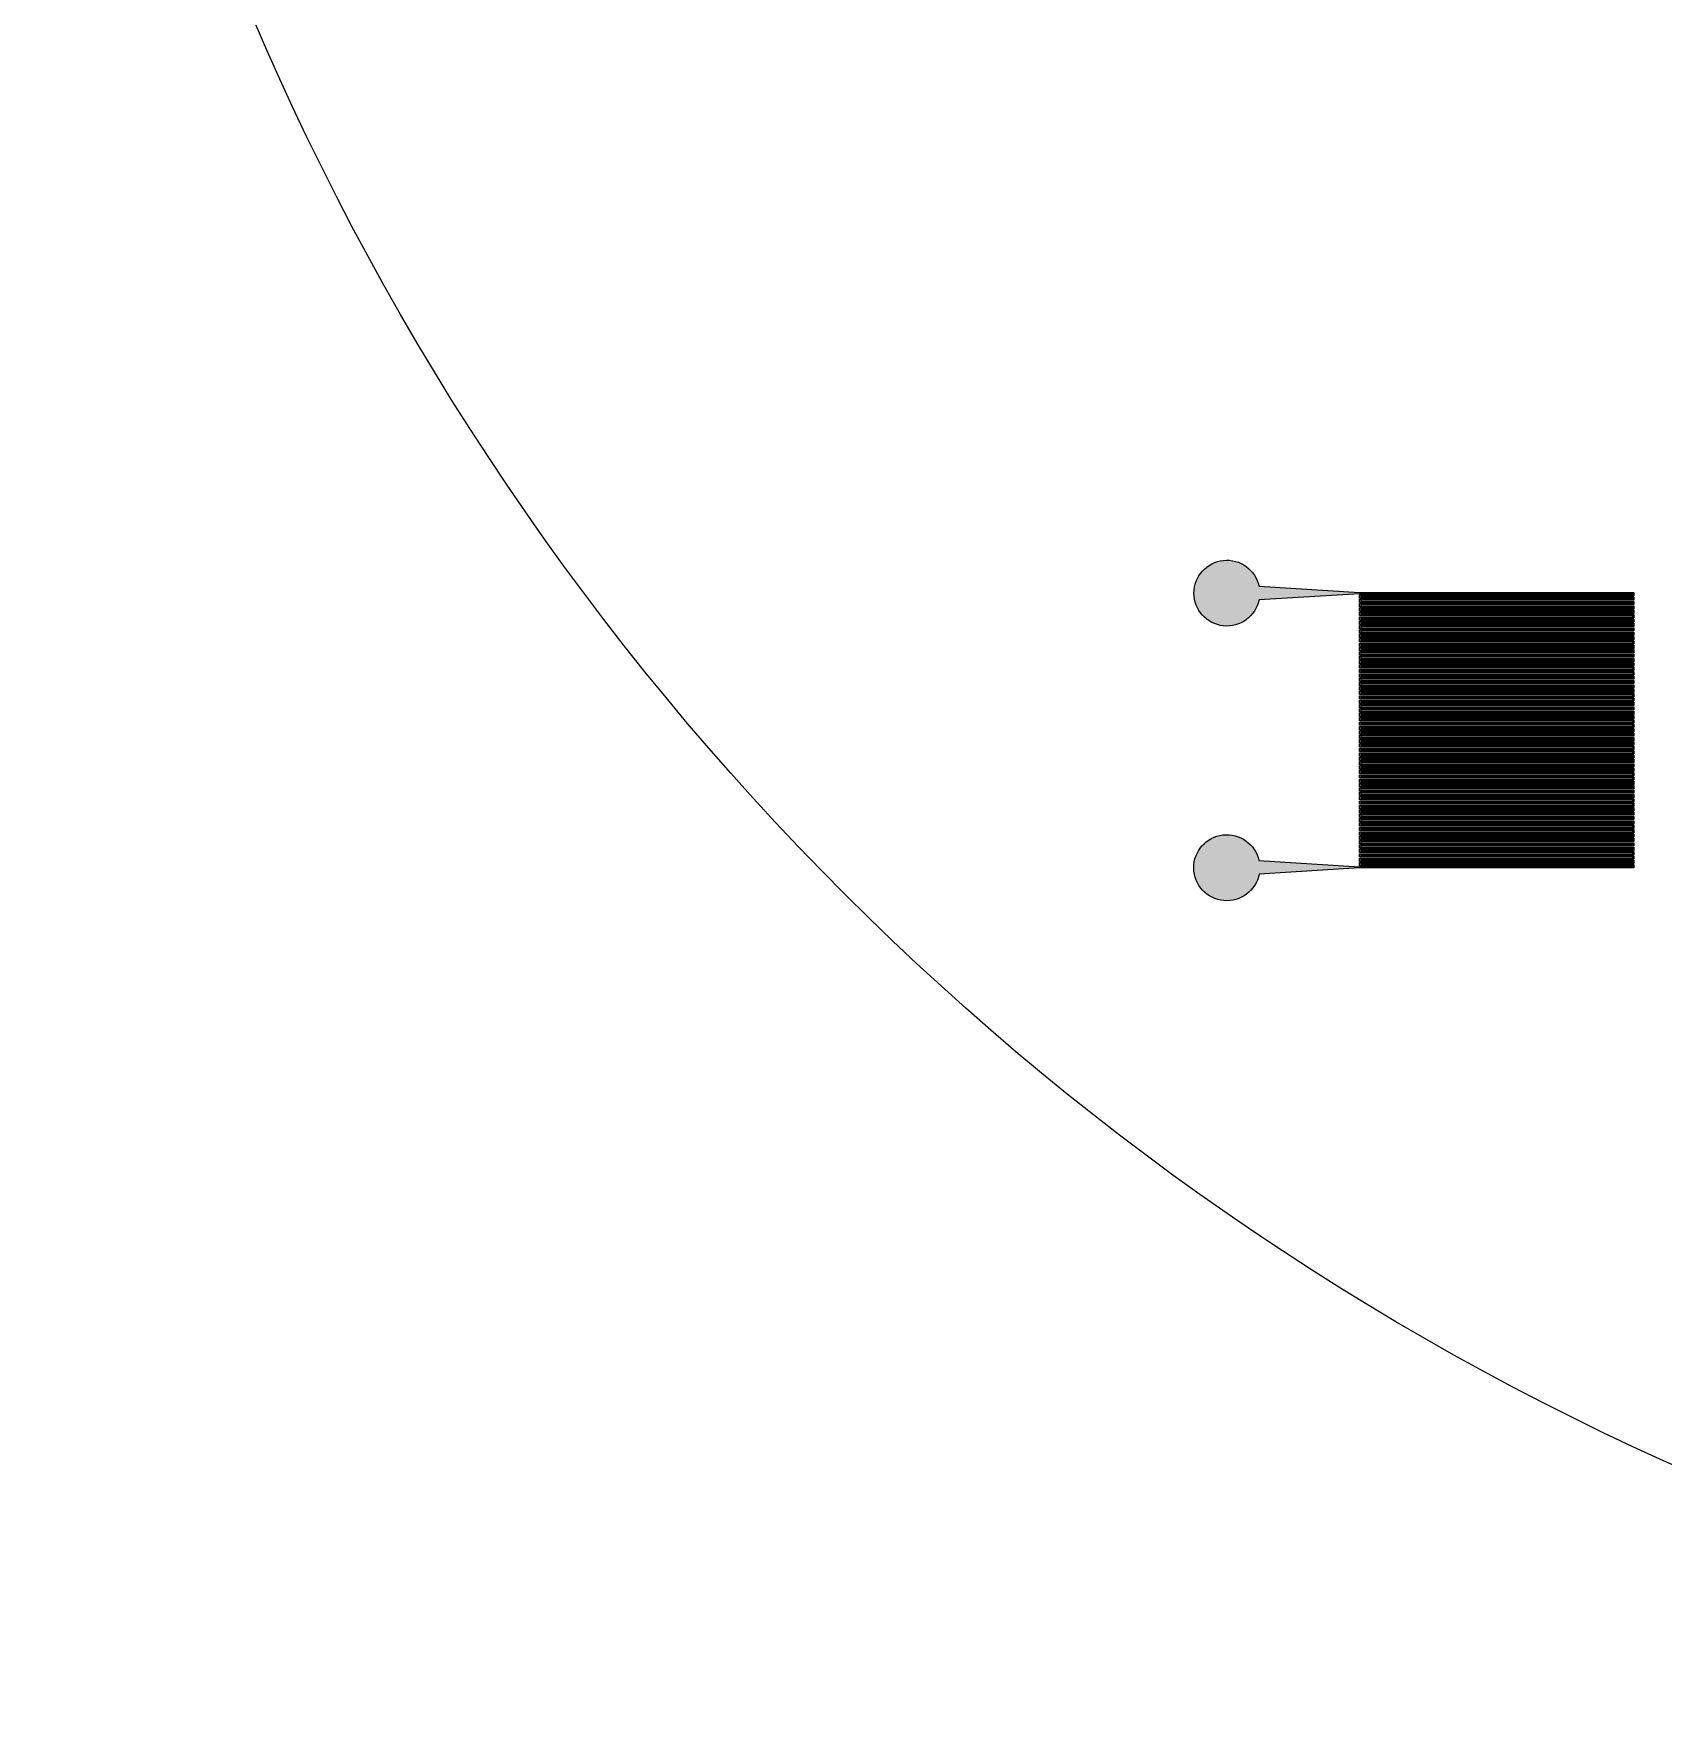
# Model space of a CAD drawing. Header units: millimetres. Extents: x 2668 to 2894, y 1564 to 1665.
# Drawn here: x 2668.15 to 2697.87, y 1563.73 to 1594.21 of the extents above; entities that cross this region are included whole.
import ezdxf

# ---------------------------------------------------------------- set-up
doc = ezdxf.new("R2010")
doc.units = ezdxf.units.MM

msp = doc.modelspace()

# ---------------------------------------------------------------- hatches: boundary and pattern name
h = msp.add_hatch(color=0)
h.dxf.hatch_style = 1
h.paths.add_polyline_path([(2697.326, 1584.017), (2692.346, 1584.017), (2692.326, 1584.017), (2690.492, 1584.132, 9.494713), (2690.492, 1583.882), (2692.326, 1583.997), (2697.306, 1583.997), (2697.306, 1583.977), (2692.326, 1583.977), (2692.326, 1583.917), (2697.306, 1583.917), (2697.306, 1583.897), (2692.326, 1583.897), (2692.326, 1583.837), (2697.306, 1583.837), (2697.306, 1583.817), (2692.326, 1583.817), (2692.326, 1583.757), (2697.306, 1583.757), (2697.306, 1583.737), (2692.326, 1583.737), (2692.326, 1583.677), (2697.306, 1583.677), (2697.306, 1583.657), (2692.326, 1583.657), (2692.326, 1583.597), (2697.306, 1583.597), (2697.306, 1583.577), (2692.326, 1583.577), (2692.326, 1583.517), (2697.306, 1583.517), (2697.306, 1583.497), (2692.326, 1583.497), (2692.326, 1583.437), (2697.306, 1583.437), (2697.306, 1583.417), (2692.326, 1583.417), (2692.326, 1583.357), (2697.306, 1583.357), (2697.306, 1583.337), (2692.326, 1583.337), (2692.326, 1583.277), (2697.306, 1583.277), (2697.306, 1583.257), (2692.326, 1583.257), (2692.326, 1583.197), (2697.306, 1583.197), (2697.306, 1583.177), (2692.326, 1583.177), (2692.326, 1583.117), (2697.306, 1583.117), (2697.306, 1583.097), (2692.326, 1583.097), (2692.326, 1583.037), (2697.306, 1583.037), (2697.306, 1583.017), (2692.326, 1583.017), (2692.326, 1582.957), (2697.306, 1582.957), (2697.306, 1582.937), (2692.326, 1582.937), (2692.326, 1582.877), (2697.306, 1582.877), (2697.306, 1582.857), (2692.326, 1582.857), (2692.326, 1582.797), (2697.306, 1582.797), (2697.306, 1582.777), (2692.326, 1582.777), (2692.326, 1582.717), (2697.306, 1582.717), (2697.306, 1582.697), (2692.326, 1582.697), (2692.326, 1582.637), (2697.306, 1582.637), (2697.306, 1582.617), (2692.326, 1582.617), (2692.326, 1582.557), (2697.306, 1582.557), (2697.306, 1582.537), (2692.326, 1582.537), (2692.326, 1582.477), (2697.306, 1582.477), (2697.306, 1582.457), (2692.326, 1582.457), (2692.326, 1582.397), (2697.306, 1582.397), (2697.306, 1582.377), (2692.326, 1582.377), (2692.326, 1582.317), (2697.306, 1582.317), (2697.306, 1582.297), (2692.326, 1582.297), (2692.326, 1582.237), (2697.306, 1582.237), (2697.306, 1582.217), (2692.326, 1582.217), (2692.326, 1582.157), (2697.306, 1582.157), (2697.306, 1582.137), (2692.326, 1582.137), (2692.326, 1582.077), (2697.306, 1582.077), (2697.306, 1582.057), (2692.326, 1582.057), (2692.326, 1581.997), (2697.306, 1581.997), (2697.306, 1581.977), (2692.326, 1581.977), (2692.326, 1581.917), (2697.306, 1581.917), (2697.306, 1581.897), (2692.326, 1581.897), (2692.326, 1581.837), (2697.306, 1581.837), (2697.306, 1581.817), (2692.326, 1581.817), (2692.326, 1581.757), (2697.306, 1581.757), (2697.306, 1581.737), (2692.326, 1581.737), (2692.326, 1581.677), (2697.306, 1581.677), (2697.306, 1581.657), (2692.326, 1581.657), (2692.326, 1581.597), (2697.306, 1581.597), (2697.306, 1581.577), (2692.326, 1581.577), (2692.326, 1581.517), (2697.306, 1581.517), (2697.306, 1581.497), (2692.326, 1581.497), (2692.326, 1581.437), (2697.306, 1581.437), (2697.306, 1581.417), (2692.326, 1581.417), (2692.326, 1581.357), (2697.306, 1581.357), (2697.306, 1581.337), (2692.326, 1581.337), (2692.326, 1581.277), (2697.306, 1581.277), (2697.306, 1581.257), (2692.326, 1581.257), (2692.326, 1581.197), (2697.306, 1581.197), (2697.306, 1581.177), (2692.326, 1581.177), (2692.326, 1581.117), (2697.306, 1581.117), (2697.306, 1581.097), (2692.326, 1581.097), (2692.326, 1581.037), (2697.306, 1581.037), (2697.306, 1581.017), (2692.326, 1581.017), (2692.326, 1580.957), (2697.306, 1580.957), (2697.306, 1580.937), (2692.326, 1580.937), (2692.326, 1580.877), (2697.306, 1580.877), (2697.306, 1580.857), (2692.326, 1580.857), (2692.326, 1580.797), (2697.306, 1580.797), (2697.306, 1580.777), (2692.326, 1580.777), (2692.326, 1580.717), (2697.306, 1580.717), (2697.306, 1580.697), (2692.326, 1580.697), (2692.326, 1580.637), (2697.306, 1580.637), (2697.306, 1580.617), (2692.326, 1580.617), (2692.326, 1580.557), (2697.306, 1580.557), (2697.306, 1580.537), (2692.326, 1580.537), (2692.326, 1580.477), (2697.306, 1580.477), (2697.306, 1580.457), (2692.326, 1580.457), (2692.326, 1580.397), (2697.306, 1580.397), (2697.306, 1580.377), (2692.326, 1580.377), (2692.326, 1580.317), (2697.306, 1580.317), (2697.306, 1580.297), (2692.326, 1580.297), (2692.326, 1580.237), (2697.306, 1580.237), (2697.306, 1580.217), (2692.326, 1580.217), (2692.326, 1580.157), (2697.306, 1580.157), (2697.306, 1580.137), (2692.326, 1580.137), (2692.326, 1580.077), (2697.306, 1580.077), (2697.306, 1580.057), (2692.326, 1580.057), (2692.326, 1579.997), (2697.306, 1579.997), (2697.306, 1579.977), (2692.326, 1579.977), (2692.326, 1579.917), (2697.306, 1579.917), (2697.306, 1579.897), (2692.326, 1579.897), (2692.326, 1579.837), (2697.306, 1579.837), (2697.306, 1579.817), (2692.326, 1579.817), (2692.326, 1579.757), (2697.306, 1579.757), (2697.306, 1579.737), (2692.326, 1579.737), (2692.326, 1579.677), (2697.306, 1579.677), (2697.306, 1579.657), (2692.326, 1579.657), (2692.326, 1579.597), (2697.306, 1579.597), (2697.306, 1579.577), (2692.326, 1579.577), (2692.326, 1579.517), (2697.306, 1579.517), (2697.306, 1579.497), (2692.326, 1579.497), (2692.326, 1579.437), (2697.306, 1579.437), (2697.306, 1579.417), (2692.326, 1579.417), (2692.326, 1579.357), (2697.306, 1579.357), (2697.306, 1579.337), (2692.326, 1579.337), (2692.326, 1579.277), (2697.306, 1579.277), (2697.306, 1579.257), (2692.326, 1579.257), (2692.326, 1579.197), (2697.306, 1579.197), (2697.306, 1579.177), (2692.326, 1579.177), (2692.326, 1579.117), (2697.306, 1579.117), (2697.306, 1579.097), (2692.326, 1579.097), (2692.326, 1579.037), (2697.306, 1579.037), (2697.306, 1579.017), (2692.326, 1579.017), (2690.491, 1579.13, 9.719831), (2690.494, 1578.885), (2692.326, 1578.997), (2697.326, 1578.997), (2697.326, 1579.017), (2697.326, 1579.057), (2692.346, 1579.057), (2692.346, 1579.077), (2697.326, 1579.077), (2697.326, 1579.097), (2697.326, 1579.137), (2692.346, 1579.137), (2692.346, 1579.157), (2697.326, 1579.157), (2697.326, 1579.177), (2697.326, 1579.217), (2692.346, 1579.217), (2692.346, 1579.237), (2697.326, 1579.237), (2697.326, 1579.257), (2697.326, 1579.297), (2692.346, 1579.297), (2692.346, 1579.317), (2697.326, 1579.317), (2697.326, 1579.337), (2697.326, 1579.377), (2692.346, 1579.377), (2692.346, 1579.397), (2697.326, 1579.397), (2697.326, 1579.417), (2697.326, 1579.457), (2692.346, 1579.457), (2692.346, 1579.477), (2697.326, 1579.477), (2697.326, 1579.497), (2697.326, 1579.537), (2692.346, 1579.537), (2692.346, 1579.557), (2697.326, 1579.557), (2697.326, 1579.577), (2697.326, 1579.617), (2692.346, 1579.617), (2692.346, 1579.637), (2697.326, 1579.637), (2697.326, 1579.657), (2697.326, 1579.697), (2692.346, 1579.697), (2692.346, 1579.717), (2697.326, 1579.717), (2697.326, 1579.737), (2697.326, 1579.777), (2692.346, 1579.777), (2692.346, 1579.797), (2697.326, 1579.797), (2697.326, 1579.817), (2697.326, 1579.857), (2692.346, 1579.857), (2692.346, 1579.877), (2697.326, 1579.877), (2697.326, 1579.897), (2697.326, 1579.937), (2692.346, 1579.937), (2692.346, 1579.957), (2697.326, 1579.957), (2697.326, 1579.977), (2697.326, 1580.017), (2692.346, 1580.017), (2692.346, 1580.037), (2697.326, 1580.037), (2697.326, 1580.057), (2697.326, 1580.097), (2692.346, 1580.097), (2692.346, 1580.117), (2697.326, 1580.117), (2697.326, 1580.137), (2697.326, 1580.177), (2692.346, 1580.177), (2692.346, 1580.197), (2697.326, 1580.197), (2697.326, 1580.217), (2697.326, 1580.257), (2692.346, 1580.257), (2692.346, 1580.277), (2697.326, 1580.277), (2697.326, 1580.297), (2697.326, 1580.337), (2692.346, 1580.337), (2692.346, 1580.357), (2697.326, 1580.357), (2697.326, 1580.377), (2697.326, 1580.417), (2692.346, 1580.417), (2692.346, 1580.437), (2697.326, 1580.437), (2697.326, 1580.457), (2697.326, 1580.497), (2692.346, 1580.497), (2692.346, 1580.517), (2697.326, 1580.517), (2697.326, 1580.537), (2697.326, 1580.577), (2692.346, 1580.577), (2692.346, 1580.597), (2697.326, 1580.597), (2697.326, 1580.617), (2697.326, 1580.657), (2692.346, 1580.657), (2692.346, 1580.677), (2697.326, 1580.677), (2697.326, 1580.697), (2697.326, 1580.737), (2692.346, 1580.737), (2692.346, 1580.757), (2697.326, 1580.757), (2697.326, 1580.777), (2697.326, 1580.817), (2692.346, 1580.817), (2692.346, 1580.837), (2697.326, 1580.837), (2697.326, 1580.857), (2697.326, 1580.897), (2692.346, 1580.897), (2692.346, 1580.917), (2697.326, 1580.917), (2697.326, 1580.937), (2697.326, 1580.977), (2692.346, 1580.977), (2692.346, 1580.997), (2697.326, 1580.997), (2697.326, 1581.017), (2697.326, 1581.057), (2692.346, 1581.057), (2692.346, 1581.077), (2697.326, 1581.077), (2697.326, 1581.097), (2697.326, 1581.137), (2692.346, 1581.137), (2692.346, 1581.157), (2697.326, 1581.157), (2697.326, 1581.177), (2697.326, 1581.217), (2692.346, 1581.217), (2692.346, 1581.237), (2697.326, 1581.237), (2697.326, 1581.257), (2697.326, 1581.297), (2692.346, 1581.297), (2692.346, 1581.317), (2697.326, 1581.317), (2697.326, 1581.337), (2697.326, 1581.377), (2692.346, 1581.377), (2692.346, 1581.397), (2697.326, 1581.397), (2697.326, 1581.417), (2697.326, 1581.457), (2692.346, 1581.457), (2692.346, 1581.477), (2697.326, 1581.477), (2697.326, 1581.497), (2697.326, 1581.537), (2692.346, 1581.537), (2692.346, 1581.557), (2697.326, 1581.557), (2697.326, 1581.577), (2697.326, 1581.617), (2692.346, 1581.617), (2692.346, 1581.637), (2697.326, 1581.637), (2697.326, 1581.657), (2697.326, 1581.697), (2692.346, 1581.697), (2692.346, 1581.717), (2697.326, 1581.717), (2697.326, 1581.737), (2697.326, 1581.777), (2692.346, 1581.777), (2692.346, 1581.797), (2697.326, 1581.797), (2697.326, 1581.817), (2697.326, 1581.857), (2692.346, 1581.857), (2692.346, 1581.877), (2697.326, 1581.877), (2697.326, 1581.897), (2697.326, 1581.937), (2692.346, 1581.937), (2692.346, 1581.957), (2697.326, 1581.957), (2697.326, 1581.977), (2697.326, 1582.017), (2692.346, 1582.017), (2692.346, 1582.037), (2697.326, 1582.037), (2697.326, 1582.057), (2697.326, 1582.097), (2692.346, 1582.097), (2692.346, 1582.117), (2697.326, 1582.117), (2697.326, 1582.137), (2697.326, 1582.177), (2692.346, 1582.177), (2692.346, 1582.197), (2697.326, 1582.197), (2697.326, 1582.217), (2697.326, 1582.257), (2692.346, 1582.257), (2692.346, 1582.277), (2697.326, 1582.277), (2697.326, 1582.297), (2697.326, 1582.337), (2692.346, 1582.337), (2692.346, 1582.357), (2697.326, 1582.357), (2697.326, 1582.377), (2697.326, 1582.417), (2692.346, 1582.417), (2692.346, 1582.437), (2697.326, 1582.437), (2697.326, 1582.457), (2697.326, 1582.497), (2692.346, 1582.497), (2692.346, 1582.517), (2697.326, 1582.517), (2697.326, 1582.537), (2697.326, 1582.577), (2692.346, 1582.577), (2692.346, 1582.597), (2697.326, 1582.597), (2697.326, 1582.617), (2697.326, 1582.657), (2692.346, 1582.657), (2692.346, 1582.677), (2697.326, 1582.677), (2697.326, 1582.697), (2697.326, 1582.737), (2692.346, 1582.737), (2692.346, 1582.757), (2697.326, 1582.757), (2697.326, 1582.777), (2697.326, 1582.817), (2692.346, 1582.817), (2692.346, 1582.837), (2697.326, 1582.837), (2697.326, 1582.857), (2697.326, 1582.897), (2692.346, 1582.897), (2692.346, 1582.917), (2697.326, 1582.917), (2697.326, 1582.937), (2697.326, 1582.977), (2692.346, 1582.977), (2692.346, 1582.997), (2697.326, 1582.997), (2697.326, 1583.017), (2697.326, 1583.057), (2692.346, 1583.057), (2692.346, 1583.077), (2697.326, 1583.077), (2697.326, 1583.097), (2697.326, 1583.137), (2692.346, 1583.137), (2692.346, 1583.157), (2697.326, 1583.157), (2697.326, 1583.177), (2697.326, 1583.217), (2692.346, 1583.217), (2692.346, 1583.237), (2697.326, 1583.237), (2697.326, 1583.257), (2697.326, 1583.297), (2692.346, 1583.297), (2692.346, 1583.317), (2697.326, 1583.317), (2697.326, 1583.337), (2697.326, 1583.377), (2692.346, 1583.377), (2692.346, 1583.397), (2697.326, 1583.397), (2697.326, 1583.417), (2697.326, 1583.457), (2692.346, 1583.457), (2692.346, 1583.477), (2697.326, 1583.477), (2697.326, 1583.497), (2697.326, 1583.537), (2692.346, 1583.537), (2692.346, 1583.557), (2697.326, 1583.557), (2697.326, 1583.577), (2697.326, 1583.617), (2692.346, 1583.617), (2692.346, 1583.637), (2697.326, 1583.637), (2697.326, 1583.657), (2697.326, 1583.697), (2692.346, 1583.697), (2692.346, 1583.717), (2697.326, 1583.717), (2697.326, 1583.737), (2697.326, 1583.777), (2692.346, 1583.777), (2692.346, 1583.797), (2697.326, 1583.797), (2697.326, 1583.817), (2697.326, 1583.857), (2692.346, 1583.857), (2692.346, 1583.877), (2697.326, 1583.877), (2697.326, 1583.897), (2697.326, 1583.937), (2692.346, 1583.937), (2692.346, 1583.957), (2697.326, 1583.957), (2697.326, 1583.977)])

# ---------------------------------------------------------------- linework, layer by layer
msp.add_lwpolyline([(2697.326, 1579.397), (2692.346, 1579.397), (2692.346, 1579.397), (2692.346, 1579.377), (2697.326, 1579.377), (2697.326, 1579.337), (2697.326, 1579.317), (2692.346, 1579.317), (2692.346, 1579.297), (2697.326, 1579.297), (2697.326, 1579.257), (2697.326, 1579.237), (2692.346, 1579.237), (2692.346, 1579.237), (2692.346, 1579.217), (2697.326, 1579.217), (2697.326, 1579.177), (2697.326, 1579.157), (2692.346, 1579.157), (2692.346, 1579.137), (2697.326, 1579.137), (2697.326, 1579.097), (2697.326, 1579.077), (2692.346, 1579.077), (2692.346, 1579.077), (2692.346, 1579.057), (2697.326, 1579.057), (2697.326, 1579.017), (2697.326, 1578.997), (2692.326, 1578.997), (2690.494, 1578.885), (2690.494, 1578.885), (2690.494, 1578.885), (2690.494, 1578.885), (2690.494, 1578.885, -9.719831), (2690.491, 1579.13), (2690.491, 1579.13), (2690.491, 1579.13), (2692.326, 1579.017), (2697.306, 1579.017), (2697.306, 1579.037), (2692.326, 1579.037), (2692.326, 1579.097), (2697.306, 1579.097), (2697.306, 1579.117), (2692.326, 1579.117), (2692.326, 1579.177), (2697.306, 1579.177), (2697.306, 1579.197), (2692.326, 1579.197), (2692.326, 1579.257), (2697.306, 1579.257), (2697.306, 1579.277), (2692.326, 1579.277), (2692.326, 1579.337), (2697.306, 1579.337), (2697.306, 1579.357), (2692.326, 1579.357), (2692.326, 1579.417), (2697.306, 1579.417), (2697.306, 1579.437), (2692.326, 1579.437), (2692.326, 1579.497), (2697.306, 1579.497), (2697.306, 1579.517), (2692.326, 1579.517), (2692.326, 1579.577), (2697.306, 1579.577), (2697.306, 1579.597), (2692.326, 1579.597), (2692.326, 1579.657), (2697.306, 1579.657), (2697.306, 1579.677), (2692.326, 1579.677), (2692.326, 1579.737), (2697.306, 1579.737), (2697.306, 1579.757), (2692.326, 1579.757), (2692.326, 1579.817), (2697.306, 1579.817), (2697.306, 1579.837), (2692.326, 1579.837), (2692.326, 1579.897), (2697.306, 1579.897), (2697.306, 1579.917), (2692.326, 1579.917), (2692.326, 1579.977), (2697.306, 1579.977), (2697.306, 1579.997), (2692.326, 1579.997), (2692.326, 1580.057), (2697.306, 1580.057), (2697.306, 1580.077), (2692.326, 1580.077), (2692.326, 1580.137), (2697.306, 1580.137), (2697.306, 1580.157), (2692.326, 1580.157), (2692.326, 1580.217), (2697.306, 1580.217), (2697.306, 1580.237), (2692.326, 1580.237), (2692.326, 1580.297), (2697.306, 1580.297), (2697.306, 1580.317), (2692.326, 1580.317), (2692.326, 1580.377), (2697.306, 1580.377), (2697.306, 1580.397), (2692.326, 1580.397), (2692.326, 1580.457), (2697.306, 1580.457), (2697.306, 1580.477), (2692.326, 1580.477), (2692.326, 1580.537), (2697.306, 1580.537), (2697.306, 1580.557), (2692.326, 1580.557), (2692.326, 1580.617), (2697.306, 1580.617), (2697.306, 1580.637), (2692.326, 1580.637), (2692.326, 1580.697), (2697.306, 1580.697), (2697.306, 1580.717), (2692.326, 1580.717), (2692.326, 1580.777), (2697.306, 1580.777), (2697.306, 1580.797), (2692.326, 1580.797), (2692.326, 1580.857), (2697.306, 1580.857), (2697.306, 1580.877), (2692.326, 1580.877), (2692.326, 1580.937), (2697.306, 1580.937), (2697.306, 1580.957), (2692.326, 1580.957), (2692.326, 1581.017), (2697.306, 1581.017), (2697.306, 1581.037), (2692.326, 1581.037), (2692.326, 1581.097), (2697.306, 1581.097), (2697.306, 1581.117), (2692.326, 1581.117), (2692.326, 1581.177), (2697.306, 1581.177), (2697.306, 1581.197), (2692.326, 1581.197), (2692.326, 1581.257), (2697.306, 1581.257), (2697.306, 1581.277), (2692.326, 1581.277), (2692.326, 1581.337), (2697.306, 1581.337), (2697.306, 1581.357), (2692.326, 1581.357), (2692.326, 1581.417), (2697.306, 1581.417), (2697.306, 1581.437), (2692.326, 1581.437), (2692.326, 1581.497), (2697.306, 1581.497), (2697.306, 1581.517), (2692.326, 1581.517), (2692.326, 1581.577), (2697.306, 1581.577), (2697.306, 1581.597), (2692.326, 1581.597), (2692.326, 1581.657), (2697.306, 1581.657), (2697.306, 1581.677), (2692.326, 1581.677), (2692.326, 1581.737), (2697.306, 1581.737), (2697.306, 1581.757), (2692.326, 1581.757), (2692.326, 1581.817), (2697.306, 1581.817), (2697.306, 1581.837), (2692.326, 1581.837), (2692.326, 1581.897), (2697.306, 1581.897), (2697.306, 1581.917), (2692.326, 1581.917), (2692.326, 1581.977), (2697.306, 1581.977), (2697.306, 1581.997), (2692.326, 1581.997), (2692.326, 1582.057), (2697.306, 1582.057), (2697.306, 1582.077), (2692.326, 1582.077), (2692.326, 1582.137), (2697.306, 1582.137), (2697.306, 1582.157), (2692.326, 1582.157), (2692.326, 1582.217), (2697.306, 1582.217), (2697.306, 1582.237), (2692.326, 1582.237), (2692.326, 1582.297), (2697.306, 1582.297), (2697.306, 1582.317), (2692.326, 1582.317), (2692.326, 1582.377), (2697.306, 1582.377), (2697.306, 1582.397), (2692.326, 1582.397), (2692.326, 1582.457), (2697.306, 1582.457), (2697.306, 1582.477), (2692.326, 1582.477), (2692.326, 1582.537), (2697.306, 1582.537), (2697.306, 1582.557), (2692.326, 1582.557), (2692.326, 1582.617), (2697.306, 1582.617), (2697.306, 1582.637), (2692.326, 1582.637), (2692.326, 1582.697), (2697.306, 1582.697), (2697.306, 1582.717), (2692.326, 1582.717), (2692.326, 1582.777), (2697.306, 1582.777), (2697.306, 1582.797), (2692.326, 1582.797), (2692.326, 1582.857), (2697.306, 1582.857), (2697.306, 1582.877), (2692.326, 1582.877), (2692.326, 1582.937), (2697.306, 1582.937), (2697.306, 1582.957), (2692.326, 1582.957), (2692.326, 1583.017), (2697.306, 1583.017), (2697.306, 1583.037), (2692.326, 1583.037), (2692.326, 1583.097), (2697.306, 1583.097), (2697.306, 1583.117), (2692.326, 1583.117), (2692.326, 1583.177), (2697.306, 1583.177), (2697.306, 1583.197), (2692.326, 1583.197), (2692.326, 1583.257), (2697.306, 1583.257), (2697.306, 1583.277), (2692.326, 1583.277), (2692.326, 1583.337), (2697.306, 1583.337), (2697.306, 1583.357), (2692.326, 1583.357), (2692.326, 1583.417), (2697.306, 1583.417), (2697.306, 1583.437), (2692.326, 1583.437), (2692.326, 1583.497), (2697.306, 1583.497), (2697.306, 1583.517), (2692.326, 1583.517), (2692.326, 1583.577), (2697.306, 1583.577), (2697.306, 1583.597), (2692.326, 1583.597), (2692.326, 1583.657), (2697.306, 1583.657), (2697.306, 1583.677), (2692.326, 1583.677), (2692.326, 1583.737), (2697.306, 1583.737), (2697.306, 1583.757), (2692.326, 1583.757), (2692.326, 1583.817), (2697.306, 1583.817), (2697.306, 1583.837), (2692.326, 1583.837), (2692.326, 1583.897), (2697.306, 1583.897), (2697.306, 1583.917), (2692.326, 1583.917), (2692.326, 1583.977), (2697.306, 1583.977), (2697.306, 1583.997), (2692.326, 1583.997), (2690.492, 1583.882), (2690.492, 1583.882), (2690.492, 1583.882), (2690.492, 1583.882), (2690.492, 1583.882, -9.494713), (2690.492, 1584.132), (2692.326, 1584.017), (2692.346, 1584.017), (2697.326, 1584.017), (2697.326, 1583.977), (2697.326, 1583.957), (2692.346, 1583.957), (2692.346, 1583.937), (2697.326, 1583.937), (2697.326, 1583.897), (2697.326, 1583.877), (2692.346, 1583.877), (2692.346, 1583.877), (2692.346, 1583.857), (2697.326, 1583.857), (2697.326, 1583.817), (2697.326, 1583.797), (2692.346, 1583.797), (2692.346, 1583.777), (2697.326, 1583.777), (2697.326, 1583.737), (2697.326, 1583.717), (2692.346, 1583.717), (2692.346, 1583.717), (2692.346, 1583.697), (2697.326, 1583.697), (2697.326, 1583.657), (2697.326, 1583.637), (2692.346, 1583.637), (2692.346, 1583.617), (2697.326, 1583.617), (2697.326, 1583.577), (2697.326, 1583.557), (2692.346, 1583.557), (2692.346, 1583.557), (2692.346, 1583.537), (2697.326, 1583.537), (2697.326, 1583.497), (2697.326, 1583.477), (2692.346, 1583.477), (2692.346, 1583.457), (2697.326, 1583.457), (2697.326, 1583.417), (2697.326, 1583.397), (2692.346, 1583.397), (2692.346, 1583.397), (2692.346, 1583.377), (2697.326, 1583.377), (2697.326, 1583.337), (2697.326, 1583.317), (2692.346, 1583.317), (2692.346, 1583.297), (2697.326, 1583.297), (2697.326, 1583.257), (2697.326, 1583.237), (2692.346, 1583.237), (2692.346, 1583.237), (2692.346, 1583.217), (2697.326, 1583.217), (2697.326, 1583.177), (2697.326, 1583.157), (2692.346, 1583.157), (2692.346, 1583.137), (2697.326, 1583.137), (2697.326, 1583.097), (2697.326, 1583.077), (2692.346, 1583.077), (2692.346, 1583.077), (2692.346, 1583.057), (2697.326, 1583.057), (2697.326, 1583.017), (2697.326, 1582.997), (2692.346, 1582.997), (2692.346, 1582.977), (2697.326, 1582.977), (2697.326, 1582.937), (2697.326, 1582.917), (2692.346, 1582.917), (2692.346, 1582.917), (2692.346, 1582.897), (2697.326, 1582.897), (2697.326, 1582.857), (2697.326, 1582.837), (2692.346, 1582.837), (2692.346, 1582.817), (2697.326, 1582.817), (2697.326, 1582.777), (2697.326, 1582.757), (2692.346, 1582.757), (2692.346, 1582.757), (2692.346, 1582.737), (2697.326, 1582.737), (2697.326, 1582.697), (2697.326, 1582.677), (2692.346, 1582.677), (2692.346, 1582.657), (2697.326, 1582.657), (2697.326, 1582.617), (2697.326, 1582.597), (2692.346, 1582.597), (2692.346, 1582.597), (2692.346, 1582.577), (2697.326, 1582.577), (2697.326, 1582.537), (2697.326, 1582.517), (2692.346, 1582.517), (2692.346, 1582.497), (2697.326, 1582.497), (2697.326, 1582.457), (2697.326, 1582.437), (2692.346, 1582.437), (2692.346, 1582.437), (2692.346, 1582.417), (2697.326, 1582.417), (2697.326, 1582.377), (2697.326, 1582.357), (2692.346, 1582.357), (2692.346, 1582.337), (2697.326, 1582.337), (2697.326, 1582.297), (2697.326, 1582.277), (2692.346, 1582.277), (2692.346, 1582.277), (2692.346, 1582.257), (2697.326, 1582.257), (2697.326, 1582.217), (2697.326, 1582.197), (2692.346, 1582.197), (2692.346, 1582.177), (2697.326, 1582.177), (2697.326, 1582.137), (2697.326, 1582.117), (2692.346, 1582.117), (2692.346, 1582.117), (2692.346, 1582.097), (2697.326, 1582.097), (2697.326, 1582.057), (2697.326, 1582.037), (2692.346, 1582.037), (2692.346, 1582.017), (2697.326, 1582.017), (2697.326, 1581.977), (2697.326, 1581.957), (2692.346, 1581.957), (2692.346, 1581.957), (2692.346, 1581.937), (2697.326, 1581.937), (2697.326, 1581.897), (2697.326, 1581.877), (2692.346, 1581.877), (2692.346, 1581.857), (2697.326, 1581.857), (2697.326, 1581.817), (2697.326, 1581.797), (2692.346, 1581.797), (2692.346, 1581.797), (2692.346, 1581.777), (2697.326, 1581.777), (2697.326, 1581.737), (2697.326, 1581.717), (2692.346, 1581.717), (2692.346, 1581.697), (2697.326, 1581.697), (2697.326, 1581.657), (2697.326, 1581.637), (2692.346, 1581.637), (2692.346, 1581.637), (2692.346, 1581.617), (2697.326, 1581.617), (2697.326, 1581.577), (2697.326, 1581.557), (2692.346, 1581.557), (2692.346, 1581.537), (2697.326, 1581.537), (2697.326, 1581.497), (2697.326, 1581.477), (2692.346, 1581.477), (2692.346, 1581.477), (2692.346, 1581.457), (2697.326, 1581.457), (2697.326, 1581.417), (2697.326, 1581.397), (2692.346, 1581.397), (2692.346, 1581.377), (2697.326, 1581.377), (2697.326, 1581.337), (2697.326, 1581.317), (2692.346, 1581.317), (2692.346, 1581.317), (2692.346, 1581.297), (2697.326, 1581.297), (2697.326, 1581.257), (2697.326, 1581.237), (2692.346, 1581.237), (2692.346, 1581.217), (2697.326, 1581.217), (2697.326, 1581.177), (2697.326, 1581.157), (2692.346, 1581.157), (2692.346, 1581.157), (2692.346, 1581.137), (2697.326, 1581.137), (2697.326, 1581.097), (2697.326, 1581.077), (2692.346, 1581.077), (2692.346, 1581.057), (2697.326, 1581.057), (2697.326, 1581.017), (2697.326, 1580.997), (2692.346, 1580.997), (2692.346, 1580.997), (2692.346, 1580.977), (2697.326, 1580.977), (2697.326, 1580.937), (2697.326, 1580.917), (2692.346, 1580.917), (2692.346, 1580.897), (2697.326, 1580.897), (2697.326, 1580.857), (2697.326, 1580.837), (2692.346, 1580.837), (2692.346, 1580.837), (2692.346, 1580.817), (2697.326, 1580.817), (2697.326, 1580.777), (2697.326, 1580.757), (2692.346, 1580.757), (2692.346, 1580.737), (2697.326, 1580.737), (2697.326, 1580.697), (2697.326, 1580.677), (2692.346, 1580.677), (2692.346, 1580.677), (2692.346, 1580.657), (2697.326, 1580.657), (2697.326, 1580.617), (2697.326, 1580.597), (2692.346, 1580.597), (2692.346, 1580.577), (2697.326, 1580.577), (2697.326, 1580.537), (2697.326, 1580.517), (2692.346, 1580.517), (2692.346, 1580.517), (2692.346, 1580.497), (2697.326, 1580.497), (2697.326, 1580.457), (2697.326, 1580.437), (2692.346, 1580.437), (2692.346, 1580.417), (2697.326, 1580.417), (2697.326, 1580.377), (2697.326, 1580.357), (2692.346, 1580.357), (2692.346, 1580.357), (2692.346, 1580.337), (2697.326, 1580.337), (2697.326, 1580.297), (2697.326, 1580.277), (2692.346, 1580.277), (2692.346, 1580.257), (2697.326, 1580.257), (2697.326, 1580.217), (2697.326, 1580.197), (2692.346, 1580.197), (2692.346, 1580.197), (2692.346, 1580.177), (2697.326, 1580.177), (2697.326, 1580.137), (2697.326, 1580.117), (2692.346, 1580.117), (2692.346, 1580.097), (2697.326, 1580.097), (2697.326, 1580.057), (2697.326, 1580.037), (2692.346, 1580.037), (2692.346, 1580.037), (2692.346, 1580.017), (2697.326, 1580.017), (2697.326, 1579.977), (2697.326, 1579.957), (2692.346, 1579.957), (2692.346, 1579.937), (2697.326, 1579.937), (2697.326, 1579.897), (2697.326, 1579.877), (2692.346, 1579.877), (2692.346, 1579.877), (2692.346, 1579.857), (2697.326, 1579.857), (2697.326, 1579.817), (2697.326, 1579.797), (2692.346, 1579.797), (2692.346, 1579.777), (2697.326, 1579.777), (2697.326, 1579.737), (2697.326, 1579.717), (2692.346, 1579.717), (2692.346, 1579.717), (2692.346, 1579.697), (2697.326, 1579.697), (2697.326, 1579.657), (2697.326, 1579.637), (2692.346, 1579.637), (2692.346, 1579.617), (2697.326, 1579.617), (2697.326, 1579.577), (2697.326, 1579.557), (2692.346, 1579.557), (2692.346, 1579.557), (2692.346, 1579.537), (2697.326, 1579.537), (2697.326, 1579.497), (2697.326, 1579.477), (2692.346, 1579.477), (2692.346, 1579.457), (2697.326, 1579.457), (2697.326, 1579.417)], format="xyb", close=True)
msp.add_circle((2718.649, 1614.226), 50.5)

doc.saveas('drawing.dxf')
